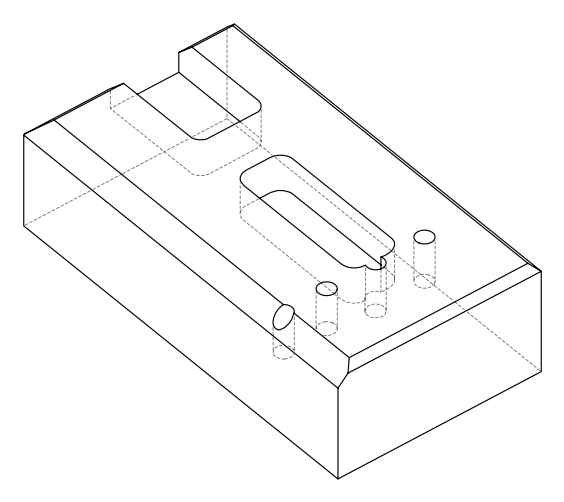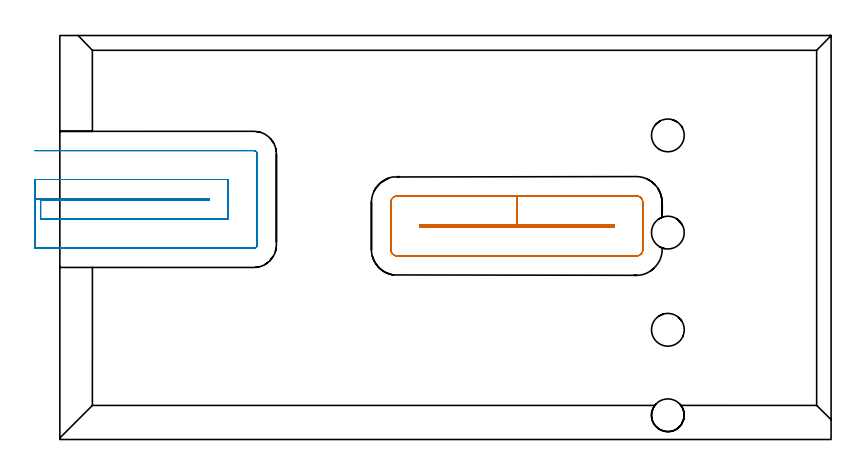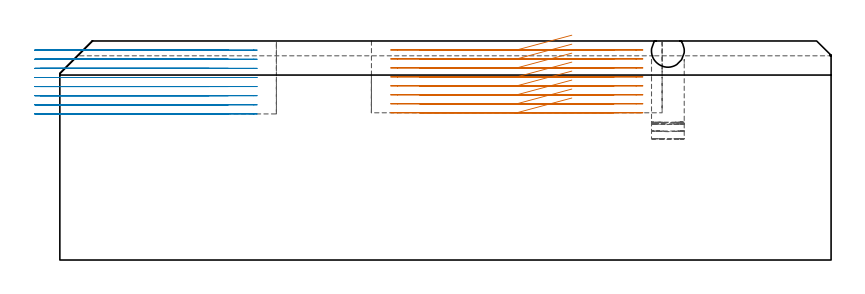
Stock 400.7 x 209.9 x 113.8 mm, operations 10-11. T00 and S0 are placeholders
(PLAN: 11 operations, 2 tool changes, 65.6 min)
(1 INDEXABLE_INSERT_DRILL_BLIND_HOLE_FROM_SOLID | STEP1POCKET | NXT0302_005 | 0.18 min | 9787 mm3)
(2 INDEXABLE_INSERT_DRILL_BLIND_HOLE_FROM_SOLID_1 | STEP1POCKET_1 | NXT0302_005 | 0.18 min | 9582 mm3)
(3 INDEXABLE_INSERT_DRILL_BLIND_HOLE_FROM_SOLID_2 | STEP1POCKET_2 | NXT0302_005 | 0.21 min | 11533 mm3)
(4 INDEXABLE_INSERT_DRILL_BLIND_HOLE_FROM_SOLID_3 | STEP1POCKET_3 | NXT0302_005 | 0.2 min | 10626 mm3)
(5 AREA_MILL | FG_CHAMFER_SURFACE | UGT0205_001 | 4.22 min | 13807 mm3)
(6 AREA_MILL_1 | FG_CHAMFER_SURFACE_1 | UGT0205_001 | 9.44 min | 11749 mm3)
(7 AREA_MILL_2 | FG_CHAMFER_SURFACE_2 | UGT0205_001 | 21.75 min | 59879 mm3)
(8 AREA_MILL_3 | FG_CHAMFER_SURFACE_3 | UGT0205_001 | 4.83 min | 5321 mm3)
(9 AREA_MILL_4 | FG_CHAMFER_SURFACE_4 | UGT0205_001 | 2.66 min | 7890 mm3)
(10 MILL_RECTANGULAR_POCKET | POCKET_RECTANGULAR_STRAIGHT | UGT0201_094 | Follow Part, ap 5, ae 75% | 9.6 min | 280800 mm3)
(11 MILL_SLOT | SLOT_PARTIAL_RECTANGULAR | UGT0201_094 | Follow Part, ap 5, ae 75% | 12.36 min | 297149 mm3)
(TOOL NXT0302_005 | Index. Insert Drill 17mm [880-D1700L20-05] | D17 PA176 FL85 Z2)
(TOOL UGT0205_001 | Chamfer Mill 20 x 3 x 45 deg. | D20 FL50 Z2)
(TOOL UGT0201_094 | End mill 20 mm | D20 FL38 Z4)
(OP 10 MILL_RECTANGULAR_POCKET)
G17 G21 G94 G90
T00 M6
G54
G17 G0 G90 X265.997 Y111.6 S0 M3
G43 Z123.801 H0
Z116.801
G94 G1 X237.4 Z109.138 F250.
X186.9 F500.
Y110.3
X287.9
Y111.6
X237.4
Y126.6
X175.4
G3 X171.9 Y123.1 R3.5
G1 Y98.8
G3 X175.4 Y95.3 R3.5
G1 X299.4
G3 X302.9 Y98.8 R3.5
G1 Y123.1
G3 X299.4 Y126.6 R3.5
G1 X237.4
X236.4
G0 X265.997 Y111.6 Z112.138
G1 X237.4 Z104.476 F250.
X186.9 F500.
Y110.3
X287.9
Y111.6
X237.4
Y126.6
X175.4
G3 X171.9 Y123.1 R3.5
G1 Y98.8
G3 X175.4 Y95.3 R3.5
G1 X299.4
G3 X302.9 Y98.8 R3.5
G1 Y123.1
G3 X299.4 Y126.6 R3.5
G1 X237.4
X236.4
G0 X265.997 Y111.6 Z107.476
G1 X237.4 Z99.813 F250.
X186.9 F500.
Y110.3
X287.9
Y111.6
X237.4
Y126.6
X175.4
G3 X171.9 Y123.1 R3.5
G1 Y98.8
G3 X175.4 Y95.3 R3.5
G1 X299.4
G3 X302.9 Y98.8 R3.5
G1 Y123.1
G3 X299.4 Y126.6 R3.5
G1 X237.4
X236.4
G0 X265.997 Y111.6 Z102.813
G1 X237.4 Z95.15 F250.
X186.9 F500.
Y110.3
X287.9
Y111.6
X237.4
Y126.6
X175.4
G3 X171.9 Y123.1 R3.5
G1 Y98.8
G3 X175.4 Y95.3 R3.5
G1 X299.4
G3 X302.9 Y98.8 R3.5
G1 Y123.1
G3 X299.4 Y126.6 R3.5
G1 X237.4
X236.4
G0 X265.997 Y111.6 Z98.15
G1 X237.4 Z90.488 F250.
X186.9 F500.
Y110.3
X287.9
Y111.6
X237.4
Y126.6
X175.4
G3 X171.9 Y123.1 R3.5
G1 Y98.8
G3 X175.4 Y95.3 R3.5
G1 X299.4
G3 X302.9 Y98.8 R3.5
G1 Y123.1
G3 X299.4 Y126.6 R3.5
G1 X237.4
X236.4
G0 X265.997 Y111.6 Z93.488
G1 X237.4 Z85.825 F250.
X186.9 F500.
Y110.3
X287.9
Y111.6
X237.4
Y126.6
X175.4
G3 X171.9 Y123.1 R3.5
G1 Y98.8
G3 X175.4 Y95.3 R3.5
G1 X299.4
G3 X302.9 Y98.8 R3.5
G1 Y123.1
G3 X299.4 Y126.6 R3.5
G1 X237.4
X236.4
G0 X265.997 Y111.6 Z88.825
G1 X237.4 Z81.163 F250.
X186.9 F500.
Y110.3
X287.9
Y111.6
X237.4
Y126.6
X175.4
G3 X171.9 Y123.1 R3.5
G1 Y98.8
G3 X175.4 Y95.3 R3.5
G1 X299.4
G3 X302.9 Y98.8 R3.5
G1 Y123.1
G3 X299.4 Y126.6 R3.5
G1 X237.4
X236.4
G0 X265.997 Y111.6 Z84.163
G1 X237.4 Z76.5 F250.
X186.9 F500.
Y110.3
X287.9
Y111.6
X237.4
Y126.6
X175.4
G3 X171.9 Y123.1 R3.5
G1 Y98.8
G3 X175.4 Y95.3 R3.5
G1 X299.4
G3 X302.9 Y98.8 R3.5
G1 Y123.1
G3 X299.4 Y126.6 R3.5
G1 X237.4
X236.4
G0 Z123.801
M5
M2
(OP 11 MILL_SLOT)
G17 G21 G94 G90
T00 M6
G54
G17 G0 G90 X-13. Y125.1 S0 M3
G43 Z123.801 H0
Z109.063
G94 G1 X-10. F250.
X77.5 F500.
Y124.4
X-10.
Y114.4
X87.5
Y135.1
X-10.
X-13. F250.
Y99.4
X-10.
X100.8 F500.
G3 X102.5 Y101.1 R1.7
G1 Y148.4
G3 X100.8 Y150.1 R1.7
G1 X-10.
X-13. F250.
G0 Y125.1 Z104.326
G1 X-10.
X77.5 F500.
Y124.4
X-10.
Y114.4
X87.5
Y135.1
X-10.
X-13. F250.
Y99.4
X-10.
X100.8 F500.
G3 X102.5 Y101.1 R1.7
G1 Y148.4
G3 X100.8 Y150.1 R1.7
G1 X-10.
X-13. F250.
G0 Y125.1 Z99.588
G1 X-10.
X77.5 F500.
Y124.4
X-10.
Y114.4
X87.5
Y135.1
X-10.
X-13. F250.
Y99.4
X-10.
X100.8 F500.
G3 X102.5 Y101.1 R1.7
G1 Y148.4
G3 X100.8 Y150.1 R1.7
G1 X-10.
X-13. F250.
G0 Y125.1 Z94.85
G1 X-10.
X77.5 F500.
Y124.4
X-10.
Y114.4
X87.5
Y135.1
X-10.
X-13. F250.
Y99.4
X-10.
X100.8 F500.
G3 X102.5 Y101.1 R1.7
G1 Y148.4
G3 X100.8 Y150.1 R1.7
G1 X-10.
X-13. F250.
G0 Y125.1 Z90.113
G1 X-10.
X77.5 F500.
Y124.4
X-10.
Y114.4
X87.5
Y135.1
X-10.
X-13. F250.
Y99.4
X-10.
X100.8 F500.
G3 X102.5 Y101.1 R1.7
G1 Y148.4
G3 X100.8 Y150.1 R1.7
G1 X-10.
X-13. F250.
G0 Y125.1 Z85.375
G1 X-10.
X77.5 F500.
Y124.4
X-10.
Y114.4
X87.5
Y135.1
X-10.
X-13. F250.
Y99.4
X-10.
X100.8 F500.
G3 X102.5 Y101.1 R1.7
G1 Y148.4
G3 X100.8 Y150.1 R1.7
G1 X-10.
X-13. F250.
G0 Y125.1 Z80.638
G1 X-10.
X77.5 F500.
Y124.4
X-10.
Y114.4
X87.5
Y135.1
X-10.
X-13. F250.
Y99.4
X-10.
X100.8 F500.
G3 X102.5 Y101.1 R1.7
G1 Y148.4
G3 X100.8 Y150.1 R1.7
G1 X-10.
X-13. F250.
G0 Y125.1 Z75.9
G1 X-10.
X77.5 F500.
Y124.4
X-10.
Y114.4
X87.5
Y135.1
X-10.
X-13. F250.
Y99.4
X-10.
X100.8 F500.
G3 X102.5 Y101.1 R1.7
G1 Y148.4
G3 X100.8 Y150.1 R1.7
G1 X-10.
X-13. F250.
G0 Z123.801
M5
M2
